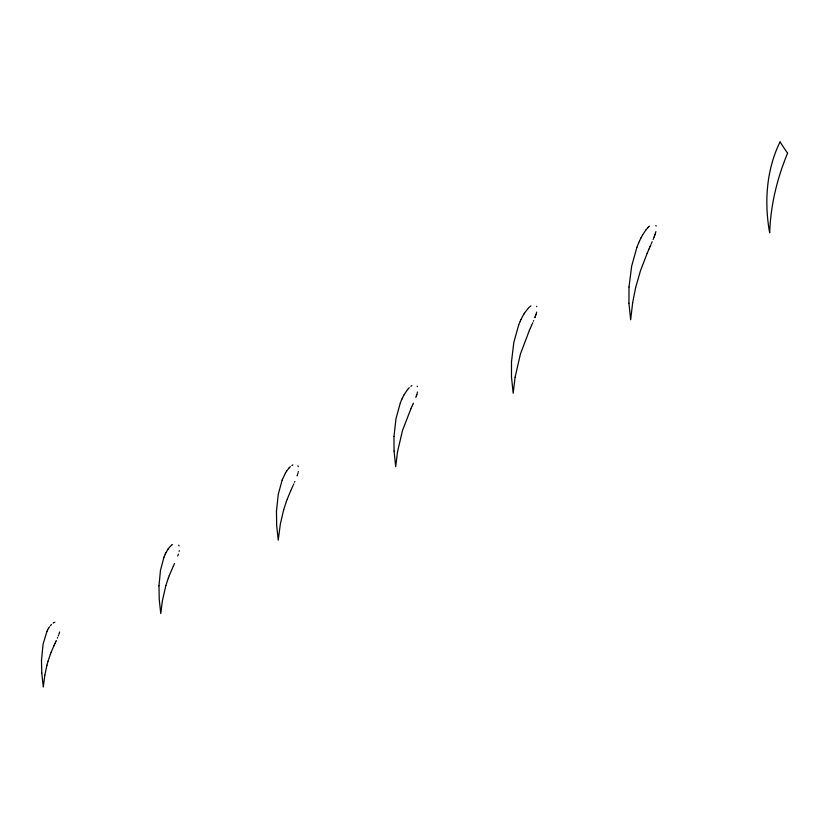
<?xml version="1.0" encoding="UTF-8"?>
<svg xmlns="http://www.w3.org/2000/svg" width="829" height="829" viewBox="0 0 829 829"><rect width="100%" height="100%" fill="white"/><g stroke="black" fill="none" stroke-linecap="round" stroke-linejoin="round"><path stroke-width="1.24" d="M41.481 660.475L41.771 672.879M41.481 660.392L43.087 644.102L46.973 631.304M158.971 585.854L159.23 599.367L160.764 613.553L162.391 600.776M158.971 585.761L160.494 570.197L163.966 557.192M276.461 511.203L276.658 525.431L278.233 540.114L280.337 524.115L283.694 509.711M276.471 511.11L278.243 494.395L282.129 480.157M393.972 436.531L394.055 451.007M393.972 436.427L396.024 418.479L400.334 402.863M511.483 361.817L511.493 377.06M511.493 361.713L513.825 342.398L518.581 325.289M629.014 287.072L628.931 303.134M629.014 286.958L631.657 266.171L636.869 247.405M632.672 302.678L630.651 319.787L628.942 303.238M632.682 302.564L635.615 287.653M515.099 377.278L513.182 393.226L511.503 377.174M397.526 451.826L395.713 466.665L394.065 451.111M515.11 377.174L520.446 353.952L529.316 330.543M397.547 451.722L402.5 430.469L410.801 409.049M44.828 675.189L43.295 686.992L41.771 672.972M162.411 600.693L165.862 585.523M179.251 550.643L179.116 551.358M44.839 675.117L46.932 665.231M298.347 471.535L298.202 472.229M417.484 391.993L417.308 392.77M536.653 312.067L536.373 313.155M635.646 287.549L640.402 270.948L647.169 253.291M655.884 231.623L655.428 233.239M46.942 665.159L48.041 661.2M297.963 473.183L297.839 473.639M59.615 632.03L59.284 633.118M417.06 393.713L416.894 394.272M283.736 509.555L286.285 501.732M165.904 585.378L168.266 578.238M48.082 661.076L50.258 654.568M536.208 313.735L535.98 314.471M416.832 394.469L416.655 395.029M655.376 233.415L655.148 234.13M297.538 474.634L297.373 475.131M178.37 554.135L178.214 554.611M535.917 314.688L535.669 315.403M416.572 395.267L416.365 395.879M655.034 234.472L654.775 235.208M297.331 475.276L297.134 475.836M59.046 633.843L58.869 634.34M535.627 315.548L535.399 316.17M416.324 395.993L415.826 397.35M654.734 235.312L654.495 235.985M177.924 555.451L177.707 556.031M286.337 501.586L287.29 499.027M535.358 316.295L535.047 317.134M168.318 578.114L169.199 575.782M636.91 247.291L638.641 242.928M50.31 654.444L51.118 652.33M654.413 236.203L654.164 236.866M518.622 325.186L520.218 321.237M535.037 317.165L534.829 317.704M58.476 635.397L58.227 636.061M400.366 402.77L401.837 399.215M654.112 237.001L653.718 238.006M163.997 557.109L165.209 554.228M282.161 480.074L285.383 473.162M287.342 498.882L290.596 491.017M787.55 153.282C777.063 178.525 770.555 205.488 769.685 232.866C764.12 202.618 766.307 169.862 779.996 142.008M169.251 575.647L173.323 566.145M51.17 652.205L53.926 645.729M653.397 238.793L653.117 239.498M533.658 320.616L533.379 321.258M57.615 637.542L57.346 638.164M647.211 253.208L648.941 249.177M651.946 242.286L652.185 241.726M638.693 242.814L639.522 240.949M651.283 243.809L651.573 243.135M532.425 323.486L532.736 322.761M294.834 481.545L294.523 482.271M650.496 245.633L650.869 244.783M649.066 248.897L650.05 246.648M529.348 330.47L530.28 328.346M650.091 246.565L650.413 245.819M290.627 490.944L293.051 485.556M413.412 403.174L413.122 403.847M531.762 325.009L532.063 324.315M520.26 321.144L521.026 319.455M530.477 327.911L531.596 325.372M410.832 408.977L411.65 407.132M412.427 405.402L412.863 404.428M411.94 406.49L412.314 405.661M293.798 483.908L293.476 484.613M53.947 645.677L54.911 643.584M56.31 640.506L56.02 641.159M401.868 399.132L402.583 397.609M173.375 566.031L174.504 563.554M54.952 643.47L55.864 641.491M639.563 240.845L641.045 237.809M165.24 554.155L165.831 552.933M47.004 631.242L47.533 630.144M521.068 319.362L522.446 316.637M402.625 397.526L403.889 395.081M165.862 552.87L168.018 549.181M47.564 630.081L48.528 628.341M641.086 237.716L642.527 235.084M522.488 316.554L523.835 314.191M403.93 394.998L407.588 389.506M285.425 473.09L286.575 471.214M642.579 235.001L645.905 229.996M48.559 628.289L49.522 626.807M523.876 314.108L524.374 313.3M524.425 313.217L528.156 308.326M286.616 471.152L288.813 468.24M168.059 549.13L168.453 548.57M168.494 548.508L170.09 546.57M645.967 229.923L647.573 228.006M50.393 625.667L51.429 624.527M407.702 389.381L409.225 387.713M288.917 468.126L290.337 466.675M647.687 227.882L648.257 227.291M528.684 307.777L529.234 307.248M648.371 227.177L649.501 226.141M170.608 546.042L171.51 545.233M529.897 306.668L530.943 305.88M171.603 545.15L172.401 544.56M410.873 386.283L411.868 385.609M53.149 623.097L53.854 622.662M291.891 465.463L292.824 464.903M54.082 622.548L54.901 622.206M655.874 225.457L656.143 226.099M536.653 306.253L536.819 306.72M417.184 386.127L417.453 386.687M297.932 465.857L298.274 466.634M178.722 545.14L179.064 545.917M787.654 153.199A112.671 66.548 57.8 0 1 780.12 141.935"/></g></svg>
